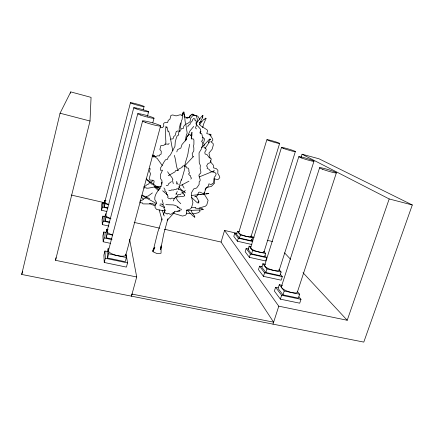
<?xml version="1.0" encoding="UTF-8"?>
<svg xmlns="http://www.w3.org/2000/svg" width="434" height="434" viewBox="0 0 434 434"><rect width="100%" height="100%" fill="white"/><g stroke="black" fill="none" stroke-linecap="round" stroke-linejoin="round"><path stroke-width="0.65" d="M183.208 113.214L183.332 111.907L183.582 112.363L184.016 112.037L184.841 117.126M132.023 294.057L131.453 296.156L136.71 276.99L55.547 260.319L90.022 121.021L91.064 97.373L70.758 91.905L60.055 113.22L21.7 274.451L363.795 342.095L412.3 204.973L319.017 158.795L302.059 154.227L301.044 157.45M176.595 184.027L176.774 181.374M189.718 144.256L188.291 151.249C187.971 156.576 185.09 161.35 184.7 166.656M180.322 128.556L181.483 120.516L182.106 119.6L182.931 112.656L183.311 113.214L183.533 112.894L183.837 114.836L184.238 114.739C185.351 117.766 184.472 121.553 185.92 124.195M190.824 179.106L191.47 178.108L190.521 176.882L190.613 175.705L189.631 175.434L188.492 173.936L189.56 173.014L188.698 170.985L189.002 170.367L188.546 168.538L188.09 168.083L186.555 167.893L186.045 167.35L186.153 166.255L185.193 166.347L183.973 165.685L182.182 166.336L182.128 167.367L178.841 168.994L178.238 170.307L175.537 170.589L175.016 171.853L168.246 175.732M176.009 194.503L176.193 193.282M200.334 133.205L200.909 131.399M160.531 249.561L161.139 245.85L161.041 253.25L157.092 253.64L152.67 251.574L154.84 247.206L153.072 251.14L152.942 250.098L153.869 248.384M55.547 260.319L56.013 257.671M185.193 140.969L186.441 134.616L187.195 133.13L185.985 125.361M189.078 117.912L190.249 115.357L191.069 115.184M181.944 115.661L182.53 113.317L182.985 113.659M160.683 249.366L163.824 233.606L167.925 218.709M70.444 93.218L70.758 91.905M104.16 203.307L102.185 202.852L101.372 206.014L101.589 210.295L106.775 211.477M101.589 210.295L102.424 207.051L102.185 202.852M106.004 200.774L104.686 200.465L103.867 203.644L104.095 207.007L107.941 207.886M104.816 201.994L130.444 102.76M104.095 207.007L104.93 203.763L104.686 200.465M104.925 216.582L102.945 216.137L102.061 219.555L102.316 224.606L108.858 226.06M102.316 224.606L103.227 221.09L102.945 216.137M133.764 107.74L105.809 215.394A7.449 1.855 14.1 0 0 110.93 218.503M105.039 220.993L105.95 217.483L105.663 213.588L104.773 217.022L105.039 220.993L109.487 221.991M105.798 232.412L103.851 231.989L102.885 235.711L103.189 241.765L110.312 243.306M103.189 241.765L104.193 237.93L103.851 231.989M108.131 229.548L106.824 229.261L105.853 232.998L106.173 237.761L111.939 239.015M137.757 113.73L107.003 231.42A8.143 2.224 14 0 1 107.361 230.91M106.173 237.761L107.171 233.931L106.824 229.261M107.54 251.568L104.941 251.015L103.867 255.094L104.247 262.483L126.419 267.105L127.547 262.933L126.381 255.577L126.072 256.733M143.215 109.797L144.077 106.525M104.247 262.483L105.353 258.273L104.941 251.015M142.602 120.988L108.44 250.711A8.984 2.718 14 0 0 118.075 255.778A8.984 2.718 14 0 0 125.643 254.015M107.54 257.991L108.646 253.781L108.223 248.08L107.149 252.181L107.54 257.991L125.236 261.713L126.359 257.536L125.855 254.329M147.386 116.388L148.596 111.82M152.811 122.757L154.027 118.184M125.909 254.796L160.613 125.887M191.155 134.914L191.519 133.618M191.226 138.441L191.92 135.468L191.985 132.272L191.698 132.972M178.396 189.387L181.266 179.741L181.363 180.191L182.128 178.152L184.754 168.788L184.716 167.35M210.707 135.994L211.103 134.589L210.577 134.383L209.693 134.985M203.969 145.808L204.273 144.723L203.541 142.889L204.631 139.054L203.47 137.773L202.266 137.377M177.24 191.416L176.318 194.144M187.824 126.858L188.28 125.312L189.902 124.591L190.407 122.99L192.512 120.641L192.658 119.458L193.77 118.455L194.416 119.041L194.985 118.797L195.05 120.609L195.929 120.598L196.152 121.053L196.293 126.066L195.566 127.298L195.723 128.258L196.51 128.936M132.023 294.078L273.594 322.169L221.09 242.058L224.552 230.443L237.024 233.324M236.633 233.855L234.702 233.411L233.801 236.389L237.393 241.223L251.904 244.532M162.094 182.231L161.285 183.039L162.018 184.043M176.812 151.911L177.49 149.681L180.853 148.037L181.976 144.544L186.463 139.325L186.842 136.721L189.219 134.459L190.119 134.703L190.504 135.701L191.106 134.974L191.698 135.137L191.231 137.925L191.687 139.108L192.577 138.793L193.493 139.043L193.917 140.025L193.911 144.457L193.352 146.117L193.868 147.907L193.786 150.896L192.202 153.582L192.446 155.632L193.135 156.929M239.329 231.669L237.447 231.235L236.546 234.224L239.465 238.038L251.584 240.816L252.512 237.789L250.928 235.89M266.861 139.667L238.754 232.564A6.467 1.427 17.2 0 0 244.445 235.846A6.467 1.427 17.2 0 0 251.107 236.411L279.632 143.437A6.656 0.434 16.4 0 0 270.16 140.258A6.656 0.434 16.4 0 0 269.943 140.974A6.656 0.434 16.4 0 0 279.632 143.437M237.393 241.223L238.315 238.174L234.702 233.411M239.465 238.038L240.393 234.989L237.447 231.235M248.677 249.045L246.127 248.47L245.145 251.671L249.344 257.335L265.689 260.97L266.715 257.709L265.022 255.659M251.053 246.599L249.132 246.165L248.145 249.376L251.563 253.841L264.615 256.765L265.635 253.505L263.991 251.536M250.63 247.711L281.482 147.468M249.344 257.335L250.358 254.047L246.127 248.47M251.563 253.841L252.577 250.564L249.132 246.165M262.12 266.742L259.565 266.178L258.48 269.644L263.465 276.355L281.172 280.185L282.306 276.653L280.19 274.082M264.018 251.899L295.359 151.569M265.516 264.311L262.879 263.726L261.794 267.203L265.847 272.503L279.984 275.585L281.118 272.047L279.116 269.655M298.787 156.701L264.615 265.554A7.671 1.964 18.2 0 1 264.952 265.125M21.7 274.451L22.714 271.228M263.465 276.355L264.583 272.796L259.565 266.178M265.847 272.503L266.964 268.944L262.879 263.726M279.23 270.154L313.983 161.204M278.178 287.851L275.59 287.297L274.386 291.073L280.391 299.162L299.715 303.187L300.984 299.335L298.912 296.823M282.567 285.388L279.29 284.688L278.075 288.474L282.963 294.86L298.386 298.104L299.65 294.252L297.209 291.328M281.335 286.874L319.598 167.806M280.391 299.162L281.644 295.277L275.59 287.297M272.991 324.155L278.78 306.209L224.552 230.443M282.963 294.86L284.216 290.981L279.29 284.688M162.142 218.752L157.754 232.228L153.072 251.14L153.934 248.904M163.396 214.906L165.066 209.768M336.388 172.797L297.42 291.979A8.474 2.354 19.1 0 1 288.306 291.577A8.474 2.354 19.1 0 1 281.644 286.331M174.495 198.045L173.372 200.893M278.753 306.171L347.222 320.259L389.189 198.951L302.059 154.227M181.477 209.107L181.103 209.98L179.822 209.953L179.546 210.929L177.967 211.005L177.164 211.721L176.264 211.244L174.354 211.347L174.435 212.546L172.341 213.127L172.103 213.664L170.448 214.391L168.571 213.479L167.817 213.452L167.101 214.13L166.493 213.468L165.148 213.061L164.356 211.559L165.061 210.951L163.916 207.957L164.443 206.839L162.739 204.962L163.287 203.915L162.039 199.721M185.812 140.372L186.859 137.963M187.379 136.764L189.891 131.063L193.716 126.419M199.494 124.509L199.786 122.909L202.732 117.364L202.808 117.012L202.336 117.175L203.069 115.612L202.662 115.927L202.564 115.536L201.544 116.61L196.103 123.516M165.007 144.294L165.918 142.243C165.495 136.976 165.571 131.724 165.848 126.506L166.667 127.77L166.727 126.907L167.003 127.032L167.996 131.453L168.273 131.03L168.707 131.236C170.822 137.556 171.164 144.376 172.889 150.658M199.824 124.65L200.432 123.354L203.779 119.393L204.137 119.122L204.387 119.491L205.597 118.07L205.602 118.498L206.172 118.298L203.237 124.851L203.226 126.131L202.331 127.58M204.973 148.678L209.014 142.634L209.329 141.918L208.369 142.357L210.517 139.081L209.6 139.797L209.942 139.054L209.611 139.043L201.636 147.674M191.936 114.489L192.246 113.952L192.598 114.446L193.39 114.256L193.613 114.977M181.179 193.694L180.49 194.551L179.502 194.286L177.587 194.79L177.875 195.935L175.851 196.933L175.699 197.503L174.153 198.555L172.103 198.072L171.338 198.202L170.725 199.011L169.998 198.501L168.571 198.387L167.519 197.107L168.132 196.369L166.466 193.71L166.808 192.517L164.763 191.063L165.142 189.94L163.922 187.9M180.522 122.909L179.133 129.001L179.329 130.884M196.054 123.251L197.155 121.715L197.562 120.251L196.412 115.965L192.951 114.647M205.032 189.902L206.888 187.445L211.423 186.392L214.64 183.061L214.125 178.737L217.863 179.73L219.816 177.712L219.403 176.139L217.781 173.345L217.911 170.388L216.376 168.636L213.447 167.849L213.322 165.137L211.087 162.576L210.664 160.672M169.13 143.339L168.365 144.327L166.358 143.925L163.461 145.379L160.927 145.52L159.858 149.442L161.247 151.178L161.139 154.092L159.848 154.694L159.517 155.914L157.417 155.828L155.746 156.614L152.068 156.061M193.499 156.403L184.607 165.989M139.97 201.175L140.437 200.649L141.837 200.492L144.137 198.495L145.949 198.002L146.399 196.493L148.151 196.043L152.388 192.935M167.166 220.396L173.963 212.937M199.38 122.833L200.15 122.1M152.763 180.734L150.799 182.318L149.122 182.871L148.9 183.94L147.164 184.537L145.168 186.208L143.795 186.512M143.974 187.624L143.898 188.009L146.122 187.7L146.464 188.22C150.012 188.345 153.283 186.739 156.69 186.734L157.141 187.027L161.264 186.294M171.441 181.58L168.354 183.983L168.267 184.949L167.752 185.416L166.233 185.573M213.056 171.777L213.327 171.571L212.508 171.766L214.342 170.757L199.152 176.958M180.468 185.687L188.942 181.195M186.3 118.053L187.944 117.169L189.197 117.657M185.443 190.602L184.412 191.112L184.184 192.034L182.882 192.278L182.768 193.282M194.654 196.83L197.21 195.805L198.674 192.305L199.9 192.105L202.966 193.493L204.49 192.88L205.922 187.911L208.163 186.441L208.917 183.826L211.005 184.58L213.55 182.915L214.293 177.18L215.622 175.781L216.154 173.942L215.014 172.553L212.155 171.875L210.202 170.86L209.079 169.341L207.099 168.338L207.441 167.144L206.568 165.967L208.022 163.461L210.219 162.717L211.325 158.866L209.063 157.433L207.164 154.705L205.092 153.999L204.815 152.155L206.291 149.79L205.743 148.406L203.66 146.893M159.972 204.192L160.933 203.926L162.886 204.441M199.13 207.994L205.325 206.275L206.779 204.919L208.103 200.34L204.712 194.92L204.181 192.56M146.144 178.851L159.875 188.763M165.218 210.181L162.755 210.598L156.555 209.448L155.079 207.474L155.025 205.77L156.734 202.667L154.829 199.776C153.826 192.164 163.081 188.248 161.931 180.577L160.493 178.493L160.531 174.408L162.528 170.209L160.564 170.285L160.585 167.774C162.674 165.218 163.531 161.936 165.755 159.587L167.258 159.582L168.408 156.945L170.329 155.03L174.945 146.367L175.26 141.815L176.464 137.442L177.148 135.978L178.803 134.876L178.461 134.453L178.58 132.902L179.085 131.822L181.944 128.29L183.408 128.437C183.067 123.999 187.889 124.135 190.13 121.601L190.553 118.298L193.179 115.059L195.864 115.466M168.842 190.645L171.148 190.336L171.473 189.891L173.567 190.059L173.953 189.604L176.421 189.3C176.036 188.416 178.293 188.79 178.759 189.219L181.526 190.434L182.611 192.316L181.83 192.566L183.609 193.493L183.615 193.949L184.439 194.53L183.994 194.861L184.716 195.311L184.385 195.647L184.792 196.097M170.665 139.113L173.079 138.82L173.681 136.623L175.19 135.381L176.253 131.502L177.815 130.959L180.11 131.464M198.962 194.66L198.11 194.752M201.17 194.416L200.117 194.53L200.427 194.497M206.166 193.857L208.835 193.575L202.976 194.22M175.813 197.15L183.712 196.282M191.383 195.457L204.897 193.998M162.132 204.506L162.528 204.468M179.953 210.946L177.897 211.065M186.647 210.566L200.638 209.947L203.394 209.394L201.794 209.161L202.39 208.808L196.146 208.233L195.197 207.908L195.544 207.74L191.752 207.338M165.81 204.653L171.859 204.859C173.698 204.653 176.605 205.754 178.173 207.137L177.452 207.17L180.191 208.477L179.801 208.591M186.441 213.175L191.139 213.593M192.479 213.712L193.819 213.832L198.495 212.671L200.02 211.244L199.667 209.942M200.356 121.574L201.734 121.753M149.16 168.484L150.197 168.658L149.475 171.332L150.533 173.708L149.166 178.786L150.083 180.056L153.251 180.3L154.135 181.065L153.538 184.851L155.068 186.973L156.354 187.412L158.095 186.794L160.179 188.519M281.644 295.277L300.984 299.335M105.353 258.273L127.547 262.933M284.216 290.981L299.65 294.252M108.646 253.781L126.359 257.536M264.583 272.796L282.306 276.653M104.193 237.93L111.967 239.622M107.171 233.931L112.303 235.054M266.964 268.944L281.118 272.047M103.227 221.09L109.775 222.555M250.358 254.047L266.715 257.709M105.95 217.483L110.404 218.492M252.577 250.564L265.635 253.505M134.128 222.398L159.821 228.208M164.432 229.25L221.09 242.058M102.424 207.051L107.616 208.239M238.315 238.174L252.838 241.505M71.187 195.023L104.545 202.727M250.814 236.508L254.096 237.262M267.23 240.295L272.481 241.51M104.93 203.763L108.777 204.653M240.393 234.989L252.512 237.789M60.055 113.22L90.022 121.021M389.189 198.951L412.3 204.973M160.206 127.016L162.506 127.645L163.754 126.261L163.651 123.402L164.898 122.567L167.654 122.524L168.246 120.337L169.916 119.225L170.969 115.357L172.743 114.961L176.085 115.894L180.197 114.744L182.622 115.422M184.049 116.703L185.768 117.18L187.385 118.341L187.982 117.798L189.674 117.625L190.179 115.802L191.665 114.451L197.812 116.171L199.873 119.534M139.759 202.114L140.366 202.298L140.215 202.835L142.439 202.868L142.656 203.692L143.269 203.893L149.48 203.947L150.804 203.237L152.904 203.703L153.278 204.224L154.96 204.04L155.768 204.376M149.475 203.633L155.095 205.852M209.665 134.019L210.007 134.155M164.497 207.485L159.837 205.385M149.719 198.723L142.048 195.05M141.837 195.463L156.251 203.4M173.296 212.861L174.408 213.571L182.535 216.072L185.502 215.242L186.604 213.848L186.457 210.295L190.477 208.944L191.54 207.593L192.924 202.754L191.459 196.738L191.394 192.929L193.705 188.904L196.667 187.993L199.097 184.569L199.211 181.71L200.117 180.815L200.123 179.567L198.913 175.591L199.277 174.316L200.595 173.28L200.92 172.141L200.123 168.365L200.362 165.511L199.249 162.799L199.038 152.893L201.425 148.933L202.651 144.593L202.732 142.976L201.441 141.077L202.098 140.931L202.9 139.574L202.96 138.381L201.712 133.737L199.89 132.978L200.72 130.037L200.475 129.131L196.949 125.155L196.276 123.723M162.636 190.781L167.557 194.937M159.294 189.821L154.64 186.436M146.562 179.665L152.491 184.727M186.983 209.953L192.837 215.855L194.41 216.957C195.88 218.313 193.07 215.177 194.844 216.533L191.399 211.629L191.28 210.674M180.772 203.687L177.772 200.779L175.591 197.177M185.535 192.924L180.387 188.904L179.03 186.49M195.403 196.054L196.64 197.177L198.902 201.273L198.918 201.615L198.126 201.479L198.935 202.966L198.305 202.683L198.007 203.074L196.521 202.081L191.546 197.399M154.667 187.195L158.481 190.689M199.347 124.363L200.465 125.567L207.018 129.809L207.582 130.726L206.768 133.591L209.861 134.448L212.693 139.064L212.812 140.225L211.765 141.517L210.734 141.636L213.137 143.535L213.295 145.102L212.101 149.269L208.987 153.066L210.105 158.139M284.585 252.865L290.574 259.31M303.008 272.688L347.222 320.259M141.229 196.835L143.448 199.277M251.508 239.242L252.702 240.691M177.973 170.589C175.786 165.848 176.123 160.249 174.289 155.361M154.059 157.341L153.083 155.914L152.985 154.851L153.999 155.66L153.913 155.301L154.2 155.443L155.92 157.678L157.157 158.394L162.283 165.533M182.134 184.586L184.108 188.09M177.294 182.833L178.162 184.662M167.622 171.718C168.891 174.614 171.886 176.557 172.933 179.481L172.347 179.92L173.291 183.631M162.3 210.327L164.188 215.975M159.159 209.882L162.034 220.06M129.544 239.053L136.71 277.006M108.961 204.555A6.863 1.568 14.2 0 1 105.12 201.653M112.628 235.006A8.143 2.224 14 0 1 107.187 232.06M279.019 269.552A7.671 1.964 18.2 0 1 273.583 270.393A7.671 1.964 18.2 0 1 264.783 266.14M263.867 251.405A7.015 1.665 17.6 0 1 256.939 251.449A7.015 1.665 17.6 0 1 250.971 247.369M132.522 103.699A7.074 0.477 15.5 0 0 143.871 106.601A7.074 0.477 15.5 0 0 135.381 103.65A7.074 0.477 15.5 0 0 132.522 103.699M136.064 108.804A7.698 0.57 15.5 0 0 148.39 111.918A7.698 0.57 15.5 0 0 139.086 108.641A7.698 0.57 15.5 0 0 136.064 108.804M140.339 114.956A8.441 0.689 15.5 0 0 153.82 118.308A8.441 0.689 15.5 0 0 143.529 114.63A8.441 0.689 15.5 0 0 140.339 114.956M145.526 122.431A9.347 0.846 15.5 0 0 160.406 126.061A9.347 0.846 15.5 0 0 148.895 121.867A9.347 0.846 15.5 0 0 145.526 122.431M301.212 157.878A7.937 0.608 16.7 0 0 313.798 161.312A7.937 0.608 16.7 0 0 304.153 157.688A7.937 0.608 16.7 0 0 301.212 157.878M283.538 148.461A7.237 0.51 16.5 0 0 295.131 151.64A7.237 0.51 16.5 0 0 286.581 148.471A7.237 0.51 16.5 0 0 283.538 148.461M322.505 169.227A8.794 0.727 17 0 0 336.263 172.954A8.794 0.727 17 0 0 325.234 168.755A8.794 0.727 17 0 0 322.505 169.227"/></g></svg>
